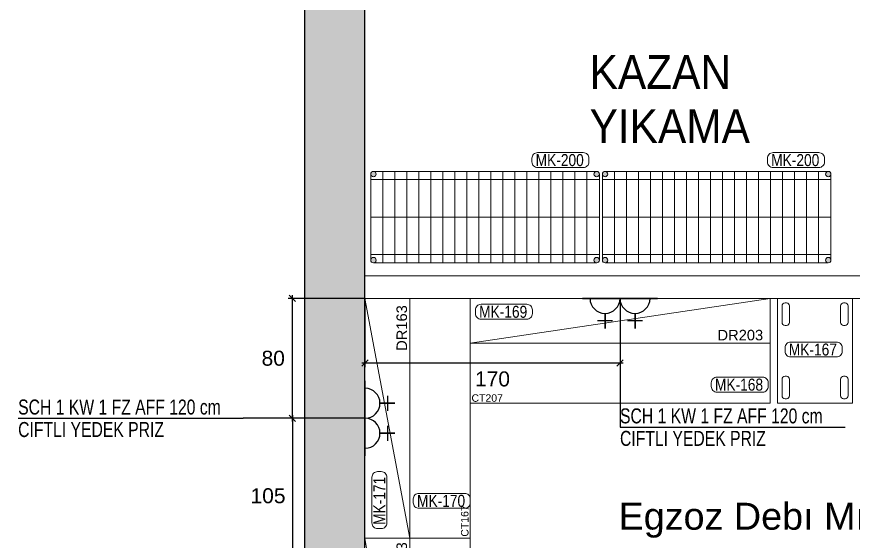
# Model space of a CAD drawing. Extents: x -5598 to 26293, y -3808 to 13850.
# Drawn here: x -2162 to -1605, y 3248 to 3598 of the extents above; entities that cross this region are included whole.
import ezdxf
from ezdxf.enums import TextEntityAlignment as Align

# ---------------------------------------------------------------- set-up
doc = ezdxf.new("R2010")
doc.units = 0
doc.header["$LTSCALE"] = 100
doc.header["$MEASUREMENT"] = 0
doc.linetypes.add('HIDDEN', pattern=[0.375, 0.25, -0.125])
for name, color, linetype, lineweight in [('AD', 5, 'Continuous', 9), ('AK', 7, 'Continuous', 15), ('AP', 6, 'Continuous', 15), ('Y-DUVAR GAZBETON', 161, 'Continuous', 20)]:
    doc.layers.add(name, color=color, linetype=linetype, lineweight=lineweight)
doc.layers.add('AKPOZ', color=4, linetype='Continuous', lineweight=5, transparency=0.5)
for name, color, linetype in [('IZ', 7, 'Continuous'), ('KOLON', 7, 'Continuous'), ('OLCU DIS', 7, 'Continuous'), ('TARAMA', 7, 'Continuous')]:
    doc.layers.add(name, color=color, linetype=linetype)
doc.layers.add('MAKPA EGZOST', color=7, linetype='Continuous', lineweight=30, true_color=0xbb1e36)
doc.layers.add('MAKPA ELEKTRIK', color=7, linetype='Continuous', lineweight=30, true_color=0x93039a)
doc.styles.add('AKPOZ', font='arial.ttf', dxfattribs={"height": 5})
doc.styles.add('MAKPA TESISAT', font='arial.ttf', dxfattribs={"height": 10})
doc.styles.add('olcu', font='romans.shx', dxfattribs={"width": 0.5})
doc.styles.add('POZ TEXT', font='ARIALN.TTF', dxfattribs={"height": 8})
doc.styles.get("Standard").update_dxf_attribs({"font": 'arial.ttf'})
doc.styles.add('TEZGAH POZ NO', font='arial.ttf', dxfattribs={"height": 10})
doc.dimstyles.new('1-200', dxfattribs={"dimtxt": 40, "dimasz": 2, "dimexe": 0, "dimexo": 0, "dimgap": 10, "dimtad": 1, "dimdec": 4, "dimrnd": 0.1, "dimzin": 9, "dimdsep": 46, "dimtxsty": 'olcu', "dimblk1": 'SOL', "dimblk2": 'SAG', "dimsah": 1, "dimcen": 0, "dimse1": 1, "dimse2": 1, "dimclre": 13, "dimadec": 0, "dimazin": 0, "dimtfac": 1, "dimtdec": 4, "dimtix": 1, "dimtmove": 2, "dimatfit": 2, "dimldrblk": 'SOL', "dimfxl": 0, "dimtolj": 1, "dimarcsym": 0})
doc.dimstyles.new('MAKPA TESISAT DIM', dxfattribs={"dimscale": 0.7, "dimtxt": 12, "dimasz": 6, "dimexe": 4, "dimexo": 0, "dimgap": 8, "dimtad": 2, "dimtih": 1, "dimtoh": 1, "dimdec": 0, "dimrnd": 5, "dimzin": 0, "dimdsep": 46, "dimtxsty": 'MAKPA TESISAT', "dimblk1": 'OBLIQUE', "dimblk2": 'OBLIQUE', "dimsah": 1, "dimcen": 0, "dimdle": 3, "dimclrd": 256, "dimclre": 256, "dimclrt": 256, "dimadec": 0, "dimazin": 0, "dimtfac": 1, "dimtdec": 0, "dimtix": 1, "dimtofl": 0, "dimtmove": 2, "dimatfit": 3, "dimldrblk": 'OBLIQUE', "dimfxl": 0, "dimtvp": 7, "dimtolj": 1, "dimtzin": 0, "dimarcsym": 0})

# ---------------------------------------------------------------- blocks, each defined once
blk = doc.blocks.new('TASIYICI SISTEM (1.BODRUM KAT)')
at = {"layer": 'TARAMA'}
h = blk.add_hatch(dxfattribs=at)
h.set_pattern_fill('ANSI33', color=253, scale=100)
h.set_pattern_definition([(45, (-5880, -12320), (-17.67767, 17.67767), []), (45, (-5862.322, -12320), (-17.67767, 17.67767), [12.5, -6.25])])
h.paths.add_polyline_path([(-7810, -4715), (-7850, -4715), (-7850, -10120), (-8480, -10120), (-8480, -4715), (-8780, -4715), (-8780, -2330), (-8550, -2330), (-8550, -60), (-6090, -60), (-6090, 30), (-8640, 30), (-8640, -2260), (-8850, -2260), (-8850, -4785), (-8530, -4785), (-8530, -10160), (-5890, -10160), (-5890, -10120), (-7810, -10120)])
at = {"layer": 'IZ', "color": 8, "linetype": 'HIDDEN'}
blk.add_lwpolyline([(-7810, -4715), (-6490, -4715), (-6490, -10120), (-7810, -10120)], close=True, dxfattribs=at)
at = {"layer": 'KOLON', "color": 4}
for points in [[(-7850, -10120), (-7850, -4715)], [(-7810, -10120), (-7810, -4715)]]:
    blk.add_lwpolyline(points, dxfattribs=at)
blk = doc.blocks.new('SOL')
at = {"color": 0}
for p, q in [((0, 30), (0, -6.96)), ((7.58, 0), (-6.97, 0))]:
    blk.add_line(p, q, dxfattribs=at)
blk.add_circle((0, 0), 3, dxfattribs=at)
blk = doc.blocks.new('SAG')
at = {"color": 0}
for p, q in [((0, -30), (0, 6.96)), ((7.58, 0), (-6.97, 0))]:
    blk.add_line(p, q, dxfattribs=at)
blk.add_circle((0, 0), 3, dxfattribs=at)
blk = doc.blocks.new('*D332')
at = {"layer": 'OLCU DIS', "color": 0, "lineweight": -2, "transparency": 16777216}
blk.add_line((21268, -935), (-2968, -935), dxfattribs=at)
at = {"layer": 'OLCU DIS', "color": 0, "lineweight": -2, "transparency": 16777216, "xscale": 2, "yscale": 2, "zscale": 2, "rotation": 180}
blk.add_blockref('SAG', (-2970, -935), dxfattribs=at)
at = {"layer": 'OLCU DIS', "color": 0, "lineweight": -2, "transparency": 16777216, "xscale": 2, "yscale": 2, "zscale": 2}
blk.add_blockref('SOL', (21270, -935), dxfattribs=at)
at = {"layer": 'OLCU DIS', "color": 0, "transparency": 16777216, "insert": (9295.64, -905), "char_height": 40, "attachment_point": 5, "style": 'olcu'}
blk.add_mtext('\\A1;24240', dxfattribs=at)
blk = doc.blocks.new('CGN3')
at = {"layer": 'AD', "elevation": -96.27}
for points in [[(0.5, -70), (46.5, -70), (46.5, -67), (0.5, -67)], [(47, -70), (93, -70), (93, -67), (47, -67)], [(93.5, -70), (139.5, -70), (139.5, -67), (93.5, -67)]]:
    blk.add_lwpolyline(points, close=True, dxfattribs=at)
at = {"layer": 'AK', "elevation": -96.27}
blk.add_lwpolyline([(0, -70), (186.5, -70), (186.5, 0), (0, 0)], close=True, dxfattribs=at)
blk = doc.blocks.new('DR186.5_3')
at = {"layer": 'AD'}
blk.add_line((0, -30), (186.5, 0), dxfattribs=at)
at = {"layer": 'AK'}
blk.add_lwpolyline([(0, -30), (186.5, -30), (186.5, 0), (0, 0)], close=True, dxfattribs=at)
at = {"layer": 'AKPOZ'}
blk.add_text('DR186.5-3', height=7, dxfattribs=at).set_placement((136.5, -28))
blk = doc.blocks.new('61x152')
at = {"layer": 'AD'}
h = blk.add_hatch(color=2, dxfattribs=at)
h.paths.add_polyline_path([(26.75, 150.6, 1), (30.35, 150.6, 1)])
h.paths.add_polyline_path([(-30.65, 150.6, 1), (-27.05, 150.6, 1)])
h.paths.add_polyline_path([(-27.05, 1.8, 1), (-30.65, 1.8, 1)])
h.paths.add_polyline_path([(30.35, 1.8, 1), (26.75, 1.8, 1)])
at = {"layer": 'AD', "color": 2}
blk.add_line((0, 152.4), (0, 0), dxfattribs=at)
for points in [[(-30.58, 151.1), (-30.65, 151.1)], [(-30.65, 150.6), (-30.65, 1.8)], [(28.85, 152.4), (-28.85, 152.4)], [(-25.15, 152.4), (-25.15, 0)], [(24.85, 0), (24.85, 152.4)], [(30.35, 151.1), (30.28, 151.1)], [(30.35, 1.8), (30.35, 150.6)], [(-29.84, 149.1), (-30.65, 149.1)], [(-29.84, 149.1), (-30.65, 149.1)], [(30.35, 149.1), (29.54, 149.1)], [(30.35, 149.1), (29.54, 149.1)], [(30.35, 144.03), (-30.65, 144.03)], [(28.85, 144.03), (-28.85, 144.03)], [(30.35, 136.03), (-30.65, 136.03)], [(30.35, 128.03), (-30.65, 128.03)], [(28.85, 128.03), (-28.85, 128.03)], [(30.35, 120.03), (-30.65, 120.03)], [(30.35, 112.03), (-30.65, 112.03)], [(28.85, 112.03), (-28.85, 112.03)], [(30.35, 104.03), (-30.65, 104.03)], [(30.35, 96.03), (-30.65, 96.03)], [(28.85, 96.03), (-28.85, 96.03)], [(30.35, 88.03), (-30.65, 88.03)], [(30.35, 80.03), (-30.65, 80.03)], [(28.85, 80.03), (-28.85, 80.03)], [(30.35, 72.03), (-30.65, 72.03)], [(30.35, 64.03), (-30.65, 64.03)], [(28.85, 64.03), (-28.85, 64.03)], [(30.35, 56.03), (-30.65, 56.03)], [(30.35, 48.03), (-30.65, 48.03)], [(28.85, 48.03), (-28.85, 48.03)], [(30.35, 40.03), (-30.65, 40.03)], [(30.35, 32.03), (-30.65, 32.03)], [(28.85, 32.03), (-28.85, 32.03)], [(30.35, 24.03), (-30.65, 24.03)], [(30.35, 16.03), (-30.65, 16.03)], [(30.35, 8.03), (-30.65, 8.03)], [(-30.6, 1.4), (-30.65, 1.4)], [(-28.85, 0), (28.85, 0)], [(30.35, 3.4), (29.37, 3.4)], [(30.35, 1.4), (30.3, 1.4)]]:
    blk.add_lwpolyline(points, dxfattribs=at)
for centre in [(-28.85, 150.6), (28.55, 150.6), (-28.85, 1.8), (28.55, 1.8)]:
    blk.add_circle(centre, 1.8, dxfattribs=at)
blk = doc.blocks.new('A$C308B0628')
at = {"layer": 'AD'}
for points in [[(5, 52), (6, 52, 0.414214), (8, 54), (8, 65, 0.414214), (6, 67), (5, 67, 0.414214), (3, 65), (3, 54, 0.414214)], [(45, 52), (44, 52, -0.414214), (42, 54), (42, 65, -0.414214), (44, 67), (45, 67, -0.414214), (47, 65), (47, 54, -0.414214)], [(5, 18), (6, 18, -0.414214), (8, 16), (8, 5, -0.414214), (6, 3), (5, 3, -0.414214), (3, 5), (3, 16, -0.414214)], [(45, 18), (44, 18, 0.414214), (42, 16), (42, 5, 0.414214), (44, 3), (45, 3, 0.414214), (47, 5), (47, 16, 0.414214)]]:
    blk.add_lwpolyline(points, format="xyb", close=True, dxfattribs=at)
at = {"layer": 'AK'}
blk.add_lwpolyline([(0, 0), (50, 0), (50, 70), (0, 70)], close=True, dxfattribs=at)
blk = doc.blocks.new('GN ARABA')
at = {"layer": 'AK', "rotation": 179.9999999999944}
blk.add_blockref('A$C308B0628', (50, 0), dxfattribs=at)
blk = doc.blocks.new('CT167')
at = {"layer": 'AK'}
blk.add_lwpolyline([(0, -70), (160, -70), (160, 0), (0, 0)], close=True, dxfattribs=at)
at = {"layer": 'AKPOZ', "style": 'AKPOZ'}
blk.add_text('CT167', height=5, dxfattribs=at).set_placement((1, -69))
at = {"layer": 'AP', "style": 'TEZGAH POZ NO', "flags": 8}
blk.add_attdef('0', (0, -69), '', height=10, dxfattribs=at)
blk = doc.blocks.new('DR163')
at = {"layer": 'AD'}
blk.add_line((0, -30), (160, 0), dxfattribs=at)
at = {"layer": 'AK'}
blk.add_lwpolyline([(0, -30), (160, -30), (160, 0), (0, 0)], close=True, dxfattribs=at)
at = {"layer": 'AKPOZ'}
blk.add_text('DR163', height=7, dxfattribs=at).set_placement((125, -28))
blk = doc.blocks.new('CT207')
at = {"layer": 'AK'}
blk.add_lwpolyline([(0, -70), (200, -70), (200, 0), (0, 0)], close=True, dxfattribs=at)
at = {"layer": 'AKPOZ', "style": 'AKPOZ'}
blk.add_text('CT207', height=5, dxfattribs=at).set_placement((1, -69))
at = {"layer": 'AP', "style": 'TEZGAH POZ NO', "flags": 8}
blk.add_attdef('0', (0, -69), '', height=10, dxfattribs=at)
blk = doc.blocks.new('DR203')
at = {"layer": 'AD'}
blk.add_line((0, -30), (200, 0), dxfattribs=at)
at = {"layer": 'AK'}
blk.add_lwpolyline([(0, -30), (200, -30), (200, 0), (0, 0)], close=True, dxfattribs=at)
at = {"layer": 'AKPOZ'}
blk.add_text('DR203', height=7, dxfattribs=at).set_placement((165, -28))
blk = doc.blocks.new('POZ_X')
at = {"layer": 'AP'}
blk.add_lwpolyline([(12.75, 10), (-17.75, 10, 0.414214), (-21.5, 6.25), (-21.5, 3.75, 0.414214), (-17.75, 0), (12.75, 0, 0.414214), (16.5, 3.75), (16.5, 6.25, 0.414214)], format="xyb", close=True, dxfattribs=at)
at = {"layer": 'AP', "style": 'POZ TEXT'}
blk.add_attdef('POZ_NO', text='', height=8, dxfattribs=at).set_placement((-3, 5), align=Align.MIDDLE_CENTER)
at = {"layer": 'AP', "style": 'POZ TEXT', "flags": 1}
blk.add_attdef('URUN_ADI', text='', height=7, dxfattribs=at).set_placement((-3, -4.34), align=Align.MIDDLE_CENTER)
blk = doc.blocks.new('ELK.PRIZ')
at = {"layer": 'MAKPA ELEKTRIK'}
for p, q in [((-15, 0), (15, 0)), ((15, 0), (-15, 0)), ((0, -10), (0, -20)), ((0, -20), (0, -10)), ((5, -15), (-5, -15))]:
    blk.add_line(p, q, dxfattribs=at)
blk.add_arc((0, 0), 10, 180, 0, dxfattribs=at)
blk = doc.blocks.new('_OBLIQUE')
at = {"color": 0, "linetype": 'ByBlock', "lineweight": -2}
blk.add_line((-0.5, -0.5), (0.5, 0.5), dxfattribs=at)
blk = doc.blocks.new('*D757')
at = {"layer": 'MAKPA ELEKTRIK', "lineweight": -2, "transparency": 16777216}
for p, q in [((-1930, 3410), (-1930, 3364.09)), ((-1760, 3410), (-1760, 3364.09)), ((-1932.1, 3366.89), (-1757.9, 3366.89))]:
    blk.add_line(p, q, dxfattribs=at)
at = {"layer": 'MAKPA ELEKTRIK', "lineweight": -2, "transparency": 16777216, "xscale": 4.199999999999998, "yscale": 4.199999999999998, "zscale": 4.199999999999998, "rotation": 180}
blk.add_blockref('_OBLIQUE', (-1930, 3366.89), dxfattribs=at)
at = {"layer": 'MAKPA ELEKTRIK', "lineweight": -2, "transparency": 16777216, "xscale": 4.199999999999998, "yscale": 4.199999999999998, "zscale": 4.199999999999998}
blk.add_blockref('_OBLIQUE', (-1760, 3366.89), dxfattribs=at)
at = {"layer": 'MAKPA ELEKTRIK', "transparency": 16777216, "insert": (-1845, 3356.19), "char_height": 10, "attachment_point": 5, "style": 'MAKPA TESISAT'}
blk.add_mtext('\\A1;170', dxfattribs=at)
blk = doc.blocks.new('*D758')
at = {"layer": 'MAKPA ELEKTRIK', "lineweight": -2, "transparency": 16777216}
for p, q in [((-1930, 3410), (-1981.22, 3410)), ((-1978.42, 3327.9), (-1978.42, 3412.1)), ((-1930, 3330), (-1981.22, 3330))]:
    blk.add_line(p, q, dxfattribs=at)
at = {"layer": 'MAKPA ELEKTRIK', "lineweight": -2, "transparency": 16777216, "xscale": 4.199999999999998, "yscale": 4.199999999999998, "zscale": 4.199999999999998}
for p, rotation in [((-1978.42, 3410), 90), ((-1978.42, 3330), 270)]:
    blk.add_blockref('_OBLIQUE', p, dxfattribs=dict(at, rotation=rotation))
at = {"layer": 'MAKPA ELEKTRIK', "transparency": 16777216, "insert": (-1991.17, 3370), "char_height": 10, "attachment_point": 5, "style": 'MAKPA TESISAT'}
blk.add_mtext('\\A1;80', dxfattribs=at)
blk = doc.blocks.new('*D759')
at = {"layer": 'MAKPA ELEKTRIK', "lineweight": -2, "transparency": 16777216}
for p, q in [((-1930, 3330), (-1981.22, 3330)), ((-1978.42, 3332.1), (-1978.42, 3224.4)), ((-1930, 3226.5), (-1981.22, 3226.5))]:
    blk.add_line(p, q, dxfattribs=at)
at = {"layer": 'MAKPA ELEKTRIK', "lineweight": -2, "transparency": 16777216, "xscale": 4.199999999999998, "yscale": 4.199999999999998, "zscale": 4.199999999999998}
for p, rotation in [((-1978.42, 3330), 90), ((-1978.42, 3226.5), 270)]:
    blk.add_blockref('_OBLIQUE', p, dxfattribs=dict(at, rotation=rotation))
at = {"layer": 'MAKPA ELEKTRIK', "transparency": 16777216, "insert": (-1994.63, 3278.25), "char_height": 10, "attachment_point": 5, "style": 'MAKPA TESISAT'}
blk.add_mtext('\\A1;105', dxfattribs=at)

msp = doc.modelspace()

# ---------------------------------------------------------------- linework, layer by layer
at = {"layer": 'MAKPA ELEKTRIK'}
for p, q in [((-1760, 3364.09226), (-1760, 3324.09226)), ((-2161.21555, 3330), (-2011.21555, 3330)), ((-1981.21555, 3330), (-2011.21555, 3330)), ((-1760, 3324.09226), (-1610, 3324.09226))]:
    msp.add_line(p, q, dxfattribs=at)
at = {"layer": 'Y-DUVAR GAZBETON'}
for p, q in [((-1460, 3425), (-1930, 3425)), ((-1460, 3410), (-1930, 3410))]:
    msp.add_line(p, q, dxfattribs=at)

# ---------------------------------------------------------------- block references
at = {"layer": 'AK'}
for name, p, rotation in [('61x152', (-1926.16125, 3464.07456), 270), ('61x152', (-1771.76125, 3464.07456), 270), ('CT167', (-1930, 3250), 90), ('DR163', (-1930, 3250), 90), ('CGN3', (-1930, 3063.5, 96.26798), 90), ('DR186.5_3', (-1930, 3063.5), 90)]:
    msp.add_blockref(name, p, dxfattribs=dict(at, rotation=rotation))
for name, p in [('CT207', (-1860, 3410)), ('DR203', (-1860, 3410)), ('GN ARABA', (-1655, 3410))]:
    msp.add_blockref(name, p, dxfattribs=at)
at = {"layer": 'AP', "ltscale": 6}
for p, values in [((-1797.20573, 3497.2564), {'POZ_NO': 'MK-200'}), ((-1640.18577, 3497.2564), {'POZ_NO': 'MK-200'}), ((-1834.88849, 3396.05779), {'POZ_NO': 'MK-169'}), ((-1628.42275, 3370.88229), {'POZ_NO': 'MK-167'}), ((-1677.67632, 3347.44181), {'POZ_NO': 'MK-168'}), ((-1876.29773, 3269.9158), {'POZ_NO': 'MK-170'})]:
    msp.add_blockref('POZ_X', p, dxfattribs=at).add_auto_attribs(values)
at = {"layer": 'AP', "ltscale": 6, "rotation": 90}
msp.add_blockref('POZ_X', (-1915.389, 3277.88331), dxfattribs=at).add_auto_attribs({'POZ_NO': 'MK-171'})
at = {"layer": 'KOLON'}
msp.add_blockref('TASIYICI SISTEM (1.BODRUM KAT)', (5880, 12320), dxfattribs=at)
at = {"layer": 'MAKPA ELEKTRIK'}
for p in [(-1770, 3410), (-1750, 3410)]:
    msp.add_blockref('ELK.PRIZ', p, dxfattribs=at)
at = {"layer": 'MAKPA ELEKTRIK', "rotation": 90}
for p in [(-1930, 3340), (-1930, 3320)]:
    msp.add_blockref('ELK.PRIZ', p, dxfattribs=at)

# ---------------------------------------------------------------- texts
at = {"layer": 'AP', "color": 1, "ltscale": 0.2, "width": 0.9}
for s, p in [('KAZAN', (-1780.27648, 3549.78419)), ('YIKAMA', (-1780.27648, 3513.63992))]:
    msp.add_text(s, height=22.5, dxfattribs=at).set_placement(p)
at = {"layer": 'MAKPA EGZOST', "ltscale": 0.2}
msp.add_text('Egzoz Debı Mıktarı 7500 m³/h', height=18, dxfattribs=at).set_placement((-1760.95402, 3255.65663))
at = {"layer": 'MAKPA ELEKTRIK', "style": 'MAKPA TESISAT', "width": 0.75}
for s, p in [('SCH 1 KW 1 FZ AFF 120 cm', (-2161.21555, 3332.5)), ('SCH 1 KW 1 FZ AFF 120 cm', (-1760, 3326.59226)), ('CIFTLI YEDEK PRIZ', (-2161.21555, 3317.5)), ('CIFTLI YEDEK PRIZ', (-1760, 3311.59226))]:
    msp.add_text(s, height=10.00188, dxfattribs=at).set_placement(p)

# ---------------------------------------------------------------- dimensions: what is measured, and where the dimension line sits
at = {"layer": 'MAKPA ELEKTRIK'}
for base, p1, p2, picture, middle in [((-1978.41555, 3410), (-1930, 3330), (-1930, 3410), '*D758', (-1991.16767, 3370)), ((-1978.4155531489, 3226.4999999971), (-1929.9999997557, 3329.9999999985), (-1929.9999997519, 3226.4999999971), '*D759', (-1994.629468565, 3278.2499999978))]:
    dim = msp.add_linear_dim(base=base, p1=p1, p2=p2, angle=90, dimstyle='MAKPA TESISAT DIM', override={"dimfxl": 0}, dxfattribs=at)
    dim.commit()
    dim.dimension.update_dxf_attribs({"geometry": picture, "text_midpoint": middle})
dim = msp.add_linear_dim(base=(-1760, 3366.89226), p1=(-1930, 3410), p2=(-1760, 3410), dimstyle='MAKPA TESISAT DIM', override={"dimfxl": 0}, dxfattribs=at)
dim.commit()
dim.dimension.update_dxf_attribs({"geometry": '*D757', "text_midpoint": (-1845, 3356.18653)})
at = {"layer": 'OLCU DIS', "color": 7}
dim = msp.add_linear_dim(base=(-2970, -935), p1=(21270, -635), p2=(-2970, 7535), dimstyle='1-200', dxfattribs=at)
dim.commit()
dim.dimension.update_dxf_attribs({"geometry": '*D332', "text_midpoint": (9295.63768, -905), "dimtype": 160})

doc.saveas('drawing.dxf')
